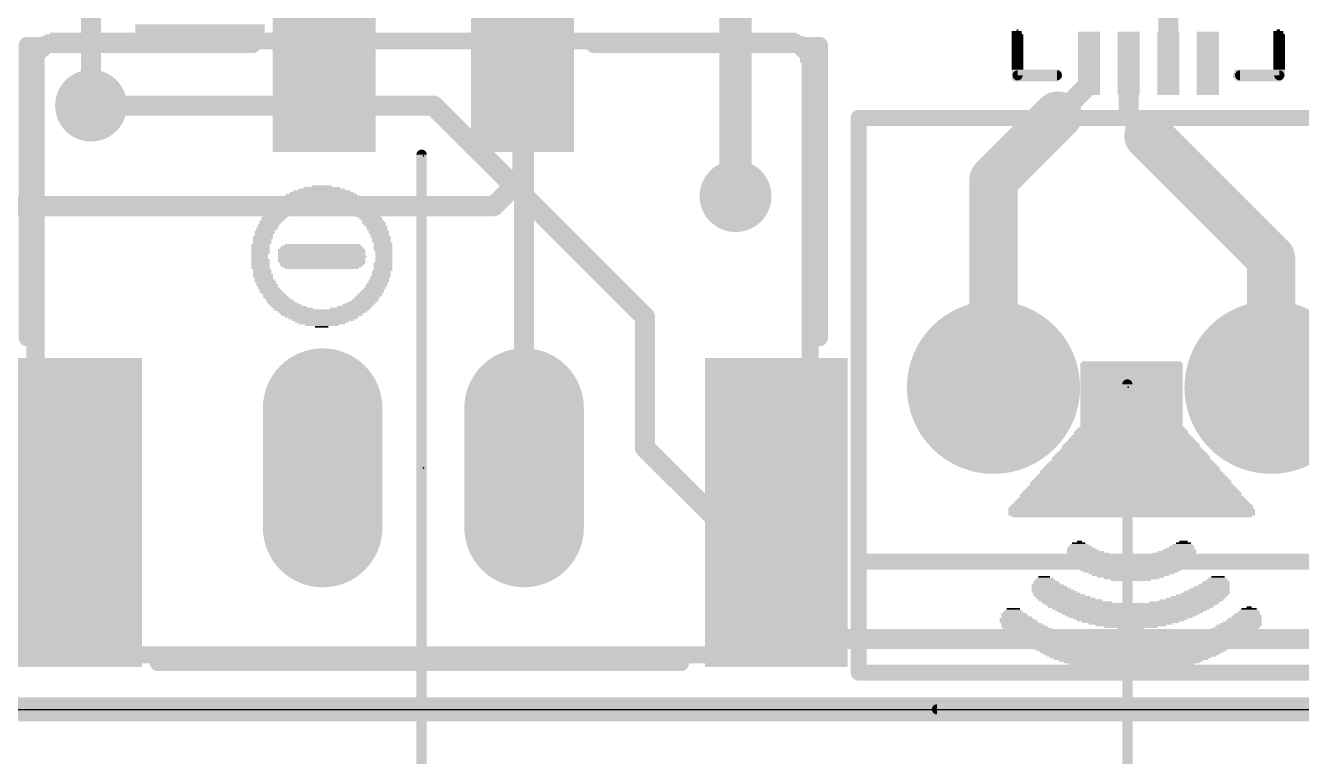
# Model space of a CAD drawing. Extents: x -8 to 72.9, y -20.5 to 38.
# Drawn here: x 18.6 to 34.7, y -0.6 to 8.63 of the extents above; entities that cross this region are included whole.
import ezdxf

# ---------------------------------------------------------------- set-up
doc = ezdxf.new("R2010")
doc.units = 0
for name, color, linetype in [('1', 12, 'CONTINUOUS'), ('16', 132, 'CONTINUOUS'), ('17', 110, 'CONTINUOUS'), ('18', 110, 'CONTINUOUS'), ('20', 4, 'CONTINUOUS'), ('203', 40, 'CONTINUOUS'), ('21', 40, 'CONTINUOUS'), ('23', 53, 'CONTINUOUS'), ('47', 253, 'CONTINUOUS')]:
    doc.layers.add(name, color=color, linetype=linetype)

# ---------------------------------------------------------------- blocks, each defined once
blk = doc.blocks.new('RECT')
blk.add_solid([(-0.5, -0.5), (0.5, -0.5), (-0.5, 0.5), (0.5, 0.5)])
blk = doc.blocks.new('LONGP100')
at = {"const_width": 1}
blk.add_lwpolyline([(-0.5, 0), (0.5, 0)], dxfattribs=at)
at = {"const_width": 0.5}
for points in [[(-0.5, 0.25, 1), (-0.5, -0.25)], [(0.5, -0.25, 1), (0.5, 0.25)]]:
    blk.add_lwpolyline(points, format="xyb", dxfattribs=at)
blk = doc.blocks.new('ROUNDP')
at = {"const_width": 0.5}
blk.add_lwpolyline([(0, -0.25, 1), (0, 0.25, 1), (0, -0.25)], format="xyb", dxfattribs=at)
blk = doc.blocks.new('ROUNDV')
at = {"const_width": 0.5}
blk.add_lwpolyline([(0, -0.25, 1), (0, 0.25, 1), (0, -0.25)], format="xyb", dxfattribs=at)

msp = doc.modelspace()

# ---------------------------------------------------------------- linework, layer by layer
at = {"layer": '1'}
for points, const_width in [([(19.431, 11.188), (19.431, 7.62)], 0.254), ([(33.016, 8.152), (33.016, 9.402)], 0.254), ([(24.872, 6.711), (24.872, 9.285)], 0.254), ([(24.892, 3.048), (24.892, 9.265)], 0.254), ([(27.559, 8.978), (27.559, 6.477)], 0.4064), ([(32.016, 8.152), (32.016, 7.886)], 0.254), ([(32.516, 8.152), (32.516, 7.489)], 0.254), ([(32.016, 7.886), (31.623, 7.493)], 0.254), ([(31.623, 7.493), (30.812, 6.682)], 0.6096), ([(32.516, 7.489), (32.766, 7.239)], 0.254), ([(32.766, 7.239), (34.312, 5.693)], 0.6096), ([(30.812, 6.682), (30.812, 4.064)], 0.6096), ([(24.511, 6.35), (24.872, 6.711)], 0.254), ([(17.653, 6.35), (19.05, 6.35)], 0.254), ([(19.05, 6.35), (19.177, 6.35)], 0.254), ([(19.177, 6.35), (24.511, 6.35)], 0.254), ([(34.312, 5.693), (34.312, 4.064)], 0.6096)]:
    msp.add_lwpolyline(points, dxfattribs=dict(at, const_width=const_width))
for points, const_width in [([(32.0795, 8.152, 1), (31.9525, 8.152)], 0.127), ([(32.5795, 8.152, 1), (32.4525, 8.152)], 0.127), ([(32.9525, 8.152, 1), (33.0795, 8.152)], 0.127), ([(31.9525, 7.886, 1), (32.0795, 7.886)], 0.127), ([(32.0609, 7.8411, 1), (31.9711, 7.9309)], 0.127), ([(31.7308, 7.3852, 1), (31.5152, 7.6008)], 0.3048), ([(19.3675, 7.62, 1), (19.4945, 7.62)], 0.127), ([(31.5781, 7.5379, 1), (31.6679, 7.4481)], 0.127), ([(32.5609, 7.5339, 1), (32.4711, 7.4441)], 0.127), ([(32.4525, 7.489, 1), (32.5795, 7.489)], 0.127), ([(32.8738, 7.3468, 1), (32.6582, 7.1312)], 0.3048), ([(32.7211, 7.1941, 1), (32.8109, 7.2839)], 0.127), ([(30.7042, 6.7898, 1), (30.9198, 6.5742)], 0.3048), ([(30.9644, 6.682, 1), (30.6596, 6.682)], 0.3048), ([(24.8085, 6.711, 1), (24.9355, 6.711)], 0.127), ([(24.9169, 6.6661, 1), (24.8271, 6.7559)], 0.127), ([(19.05, 6.4135, 1), (19.05, 6.2865)], 0.127), ([(19.05, 6.2865, 1), (19.05, 6.4135)], 0.127), ([(19.177, 6.4135, 1), (19.177, 6.2865)], 0.127), ([(19.177, 6.2865, 1), (19.177, 6.4135)], 0.127), ([(24.4661, 6.3949, 1), (24.5559, 6.3051)], 0.127), ([(24.511, 6.2865, 1), (24.511, 6.4135)], 0.127), ([(27.4574, 6.477, 1), (27.6606, 6.477)], 0.2032), ([(34.4644, 5.693, 1), (34.1596, 5.693)], 0.3048), ([(34.2042, 5.5852, 1), (34.4198, 5.8008)], 0.3048), ([(30.6596, 4.064, 1), (30.9644, 4.064)], 0.3048), ([(34.1596, 4.064, 1), (34.4644, 4.064)], 0.3048), ([(24.8285, 3.048, 1), (24.9555, 3.048)], 0.127)]:
    msp.add_lwpolyline(points, format="xyb", dxfattribs=dict(at, const_width=const_width))
at = {"layer": '16'}
for points, const_width in [([(19.431, 7.62), (23.749, 7.62)], 0.254), ([(23.749, 7.62), (26.416, 4.953)], 0.254), ([(27.559, 6.477), (27.686, 6.604)], 0.254), ([(26.416, 4.953), (26.416, 3.302)], 0.254), ([(26.416, 3.302), (28.829, 0.889)], 0.254), ([(28.829, 0.889), (53.467, 0.889)], 0.254), ([(0, 0), (64.516, 0)], 0.3048)]:
    msp.add_lwpolyline(points, dxfattribs=dict(at, const_width=const_width))
at = {"layer": '16', "const_width": 0.127}
for points in [[(19.431, 7.6835, 1), (19.431, 7.5565)], [(23.7939, 7.6649, 1), (23.7041, 7.5751)], [(23.749, 7.5565, 1), (23.749, 7.6835)], [(27.7309, 6.5591, 1), (27.6411, 6.6489)], [(27.5141, 6.5219, 1), (27.6039, 6.4321)], [(26.4795, 4.953, 1), (26.3525, 4.953)], [(26.3711, 4.9081, 1), (26.4609, 4.9979)], [(26.4609, 3.3469, 1), (26.3711, 3.2571)], [(26.3525, 3.302, 1), (26.4795, 3.302)], [(28.829, 0.9525, 1), (28.829, 0.8255)], [(28.7841, 0.8441, 1), (28.8739, 0.9339)]]:
    msp.add_lwpolyline(points, format="xyb", dxfattribs=at)
at = {"layer": '20'}
msp.add_line((3, 0), (62, 0), dxfattribs=at)
at = {"layer": '21'}
for points, const_width in [([(31.116, 8.002), (31.116, 8.497)], 0.127), ([(34.416, 8.497), (34.416, 8.002)], 0.127), ([(18.622, 4.685), (18.622, 8.385)], 0.2032), ([(18.622, 8.385), (21.472, 8.385)], 0.2032), ([(25.772, 8.385), (28.622, 8.385)], 0.2032), ([(28.622, 8.385), (28.622, 4.685)], 0.2032), ([(31.611, 8.002), (31.116, 8.002)], 0.127), ([(34.416, 8.002), (33.921, 8.002)], 0.127), ([(29.112, 7.464), (29.112, 1.864)], 0.2032), ([(36.112, 7.464), (29.112, 7.464)], 0.2032), ([(29.112, 1.864), (29.112, 0.464)], 0.2032), ([(29.112, 1.864), (36.112, 1.864)], 0.2032), ([(26.872, 0.585), (20.272, 0.585)], 0.2032), ([(29.112, 0.464), (36.112, 0.464)], 0.2032)]:
    msp.add_lwpolyline(points, dxfattribs=dict(at, const_width=const_width))
for points, const_width in [([(31.1478, 8.497, 1), (31.0843, 8.497)], 0.0635), ([(34.4478, 8.497, 1), (34.3843, 8.497)], 0.0635), ([(18.6728, 8.385, 1), (18.5712, 8.385)], 0.1016), ([(18.622, 8.4358, 1), (18.622, 8.3342)], 0.1016), ([(21.472, 8.3342, 1), (21.472, 8.4358)], 0.1016), ([(25.772, 8.4358, 1), (25.772, 8.3342)], 0.1016), ([(28.6728, 8.385, 1), (28.5712, 8.385)], 0.1016), ([(28.622, 8.3342, 1), (28.622, 8.4358)], 0.1016), ([(31.116, 8.0338, 1), (31.116, 7.9703)], 0.0635), ([(31.611, 7.9703, 1), (31.611, 8.0338)], 0.0635), ([(33.921, 8.0338, 1), (33.921, 7.9703)], 0.0635), ([(34.416, 7.9703, 1), (34.416, 8.0338)], 0.0635), ([(31.0843, 8.002, 1), (31.1478, 8.002)], 0.0635), ([(34.3843, 8.002, 1), (34.4478, 8.002)], 0.0635), ([(29.1628, 7.464, 1), (29.0612, 7.464)], 0.1016), ([(29.112, 7.5148, 1), (29.112, 7.4132)], 0.1016), ([(18.5712, 4.685, 1), (18.6728, 4.685)], 0.1016), ([(28.5712, 4.685, 1), (28.6728, 4.685)], 0.1016), ([(29.1628, 1.864, 1), (29.0612, 1.864)], 0.1016), ([(29.112, 1.9148, 1), (29.112, 1.8132)], 0.1016), ([(29.0612, 1.864, 1), (29.1628, 1.864)], 0.1016), ([(20.272, 0.6358, 1), (20.272, 0.5342)], 0.1016), ([(26.872, 0.5342, 1), (26.872, 0.6358)], 0.1016), ([(29.112, 0.5148, 1), (29.112, 0.4132)], 0.1016), ([(29.0612, 0.464, 1), (29.1628, 0.464)], 0.1016)]:
    msp.add_lwpolyline(points, format="xyb", dxfattribs=dict(at, const_width=const_width))
at = {"layer": '23'}
for p in [(23.622, 6.985), (32.512, 4.064), (23.622, 3.048)]:
    msp.add_point(p, dxfattribs=at)
at = {"layer": '47', "const_width": 0.13}
for points in [[(23.6, 7), (23.6, -10.55)], [(32.5, 4.1), (32.5, -13.65)], [(30.1, 0), (70.65, 0)]]:
    msp.add_lwpolyline(points, dxfattribs=at)
at = {"layer": '47', "const_width": 0.065}
for points in [[(23.6325, 7, 1), (23.5675, 7)], [(32.5325, 4.1, 1), (32.4675, 4.1)], [(30.1, 0.0325, 1), (30.1, -0.0325)]]:
    msp.add_lwpolyline(points, format="xyb", dxfattribs=at)

# ---------------------------------------------------------------- block references
at = {"layer": '1'}
for p, xscale, yscale, rotation in [((22.372, 9.285), 1.3, 4.5, 180), ((24.872, 9.285), 1.3, 4.5, 180), ((32.016, 8.152), 0.8, 0.28, 90), ((32.516, 8.152), 0.8, 0.28, 90), ((33.016, 8.152), 0.8, 0.28, 90), ((33.516, 8.152), 0.8, 0.28, 90), ((19.172, 2.485), 3.9, 1.8, 270), ((28.072, 2.485), 3.9, 1.8, 270)]:
    msp.add_blockref('RECT', p, dxfattribs=dict(at, xscale=xscale, yscale=yscale, rotation=rotation))
at = {"layer": '17', "xscale": 2.1844, "yscale": 2.1844}
for p in [(30.812, 4.064), (30.812, 4.064), (34.312, 4.064), (34.312, 4.064)]:
    msp.add_blockref('ROUNDP', p, dxfattribs=at)
at = {"layer": '17', "xscale": 1.508, "yscale": 1.508, "rotation": 270}
for p in [(22.352, 3.048), (22.352, 3.048), (24.892, 3.048), (24.892, 3.048)]:
    msp.add_blockref('LONGP100', p, dxfattribs=at)
at = {"layer": '18', "xscale": 0.9064, "yscale": 0.9064}
for p in [(19.431, 7.62), (19.431, 7.62), (27.559, 6.477), (27.559, 6.477)]:
    msp.add_blockref('ROUNDV', p, dxfattribs=at)
at = {"layer": '203', "yscale": 0.0212}
for p, xscale in [((23.6211, 8.5298), 9.4188), ((20.806, 8.6357), 1.6298), ((20.806, 8.6145), 1.6298), ((20.806, 8.5933), 1.6298), ((20.806, 8.5722), 1.6298), ((20.806, 8.551), 1.6298), ((31.1032, 8.551), 0.127), ((31.1032, 8.5298), 0.127), ((31.1138, 8.5722), 0.0212), ((34.405, 8.551), 0.127), ((34.405, 8.5298), 0.127), ((34.405, 8.5722), 0.0423), ((23.6105, 8.3605), 9.8633), ((23.6105, 8.4028), 9.8209), ((23.6105, 8.3817), 9.8209), ((23.6105, 8.424), 9.7786), ((23.6105, 8.4452), 9.7363), ((23.6211, 8.4663), 9.6728), ((23.6105, 8.4875), 9.6093), ((23.6105, 8.5087), 9.5246), ((31.1138, 8.5087), 0.1482), ((31.1138, 8.4875), 0.1482), ((31.1138, 8.4663), 0.1482), ((31.1138, 8.4452), 0.1482), ((31.1138, 8.424), 0.1482), ((31.1138, 8.4028), 0.1482), ((31.1138, 8.3817), 0.1482), ((31.1138, 8.3605), 0.1482), ((34.4156, 8.5087), 0.1482), ((34.4156, 8.4875), 0.1482), ((34.4156, 8.4663), 0.1482), ((34.4156, 8.4452), 0.1482), ((34.4156, 8.424), 0.1482), ((34.4156, 8.4028), 0.1482), ((34.4156, 8.3817), 0.1482), ((34.4156, 8.3605), 0.1482), ((18.7318, 8.2123), 0.2328), ((18.7847, 8.297), 0.2963), ((18.7741, 8.2758), 0.2752), ((18.7635, 8.2547), 0.254), ((18.7529, 8.2335), 0.2328), ((23.6105, 8.3393), 9.9056), ((18.8164, 8.3182), 0.3175), ((28.4045, 8.3182), 0.3175), ((28.4363, 8.297), 0.2963), ((28.4469, 8.2758), 0.2752), ((28.4574, 8.2547), 0.254), ((28.4786, 8.2335), 0.254), ((28.4892, 8.2123), 0.2328), ((31.1138, 8.3393), 0.1482), ((31.1138, 8.3182), 0.1482), ((31.1138, 8.297), 0.1482), ((31.1138, 8.2758), 0.1482), ((31.1138, 8.2547), 0.1482), ((31.1138, 8.2335), 0.1482), ((31.1138, 8.2123), 0.1482), ((34.4156, 8.3393), 0.1482), ((34.4156, 8.3182), 0.1482), ((34.4156, 8.297), 0.1482), ((34.4156, 8.2758), 0.1482), ((34.4156, 8.2547), 0.1482), ((34.4156, 8.2335), 0.1482), ((34.4156, 8.2123), 0.1482), ((18.7318, 8.1912), 0.2328), ((18.7318, 8.17), 0.2328), ((18.7318, 8.1488), 0.2328), ((18.7318, 8.1277), 0.2328), ((18.7318, 8.1065), 0.2328), ((18.7318, 8.0853), 0.2328), ((18.7318, 8.0642), 0.2328), ((18.7318, 8.043), 0.2328), ((28.4892, 8.1912), 0.2328), ((28.4892, 8.17), 0.2328), ((28.4998, 8.1488), 0.2117), ((28.4998, 8.1277), 0.2117), ((28.4998, 8.1065), 0.2117), ((28.4998, 8.0853), 0.2117), ((28.4998, 8.0642), 0.2117), ((28.4998, 8.043), 0.2117), ((31.1138, 8.1912), 0.1482), ((31.1138, 8.17), 0.1482), ((31.1138, 8.1488), 0.1482), ((31.1138, 8.1277), 0.1482), ((31.1138, 8.1065), 0.1482), ((31.1138, 8.0853), 0.1482), ((31.3466, 8.0642), 0.6138), ((31.3572, 8.043), 0.635), ((34.1722, 8.0642), 0.635), ((34.1722, 8.043), 0.635), ((34.4156, 8.1912), 0.1482), ((34.4156, 8.17), 0.1482), ((34.4156, 8.1488), 0.1482), ((34.4156, 8.1277), 0.1482), ((34.4156, 8.1065), 0.1482), ((34.4156, 8.0853), 0.1482), ((18.7318, 8.0218), 0.2328), ((18.7318, 8.0007), 0.2328), ((18.7318, 7.9795), 0.2328), ((18.7318, 7.9583), 0.2328), ((18.7318, 7.9372), 0.2328), ((18.7318, 7.916), 0.2328), ((18.7318, 7.8949), 0.2328), ((28.4998, 8.0218), 0.2117), ((28.4998, 8.0007), 0.2117), ((28.4998, 7.9795), 0.2117), ((28.4998, 7.9583), 0.2117), ((28.4998, 7.9372), 0.2117), ((28.4998, 7.916), 0.2117), ((28.4998, 7.8949), 0.2117), ((31.3572, 8.0218), 0.635), ((31.3572, 8.0007), 0.635), ((31.3572, 7.9795), 0.635), ((31.3466, 7.9583), 0.6138), ((31.3466, 7.9372), 0.5715), ((34.1616, 8.0218), 0.6561), ((34.1616, 8.0007), 0.6561), ((34.1511, 7.9795), 0.635), ((34.1616, 7.9583), 0.6138), ((34.1616, 7.9372), 0.5715), ((18.7318, 7.8737), 0.2328), ((18.7318, 7.8525), 0.2328), ((18.7318, 7.8314), 0.2328), ((18.7318, 7.8102), 0.2328), ((18.7318, 7.789), 0.2328), ((18.7318, 7.7679), 0.2328), ((18.7318, 7.7467), 0.2328), ((18.7318, 7.7255), 0.2328), ((28.4998, 7.8737), 0.2117), ((28.4998, 7.8525), 0.2117), ((28.4998, 7.8314), 0.2117), ((28.4998, 7.8102), 0.2117), ((28.4998, 7.789), 0.2117), ((28.4998, 7.7679), 0.2117), ((28.4998, 7.7467), 0.2117), ((28.4998, 7.7255), 0.2117), ((18.7318, 7.7044), 0.2328), ((18.7318, 7.6832), 0.2328), ((18.7318, 7.662), 0.2328), ((18.7318, 7.6409), 0.2328), ((18.7318, 7.6197), 0.2328), ((18.7318, 7.5985), 0.2328), ((18.7318, 7.5774), 0.2328), ((18.7318, 7.5562), 0.2328), ((28.4998, 7.7044), 0.2117), ((28.4998, 7.6832), 0.2117), ((28.4998, 7.662), 0.2117), ((28.4998, 7.6409), 0.2117), ((28.4998, 7.6197), 0.2117), ((28.4998, 7.5985), 0.2117), ((28.4998, 7.5774), 0.2117), ((28.4998, 7.5562), 0.2117), ((18.7318, 7.535), 0.2328), ((18.7318, 7.5139), 0.2328), ((18.7318, 7.4927), 0.2328), ((18.7318, 7.4715), 0.2328), ((18.7318, 7.4504), 0.2328), ((18.7318, 7.4292), 0.2328), ((18.7318, 7.408), 0.2328), ((28.4998, 7.535), 0.2117), ((28.4998, 7.5139), 0.2117), ((28.4998, 7.4927), 0.2117), ((28.4998, 7.4715), 0.2117), ((28.4998, 7.4504), 0.2117), ((28.4998, 7.4292), 0.2117), ((28.4998, 7.408), 0.2117), ((18.7318, 7.3869), 0.2328), ((18.7318, 7.3657), 0.2328), ((18.7318, 7.3445), 0.2328), ((18.7318, 7.3234), 0.2328), ((18.7318, 7.3022), 0.2328), ((18.7318, 7.281), 0.2328), ((18.7318, 7.2599), 0.2328), ((18.7318, 7.2387), 0.2328), ((28.4998, 7.3869), 0.2117), ((28.4998, 7.3657), 0.2117), ((28.4998, 7.3445), 0.2117), ((28.4998, 7.3234), 0.2117), ((28.4998, 7.3022), 0.2117), ((28.4998, 7.281), 0.2117), ((28.4998, 7.2599), 0.2117), ((28.4998, 7.2387), 0.2117), ((18.7318, 7.2175), 0.2328), ((18.7318, 7.1964), 0.2328), ((18.7318, 7.1752), 0.2328), ((18.7318, 7.154), 0.2328), ((18.7318, 7.1329), 0.2328), ((18.7318, 7.1117), 0.2328), ((18.7318, 7.0905), 0.2328), ((28.4998, 7.2175), 0.2117), ((28.4998, 7.1964), 0.2117), ((28.4998, 7.1752), 0.2117), ((28.4998, 7.154), 0.2117), ((28.4998, 7.1329), 0.2117), ((28.4998, 7.1117), 0.2117), ((28.4998, 7.0905), 0.2117), ((18.7318, 7.0694), 0.2328), ((18.7318, 7.0482), 0.2328), ((18.7318, 7.0271), 0.2328), ((18.7318, 7.0059), 0.2328), ((18.7318, 6.9847), 0.2328), ((18.7318, 6.9636), 0.2328), ((18.7318, 6.9424), 0.2328), ((18.7318, 6.9212), 0.2328), ((28.4998, 7.0694), 0.2117), ((28.4998, 7.0482), 0.2117), ((28.4998, 7.0271), 0.2117), ((28.4998, 7.0059), 0.2117), ((28.4998, 6.9847), 0.2117), ((28.4998, 6.9636), 0.2117), ((28.4998, 6.9424), 0.2117), ((28.4998, 6.9212), 0.2117), ((18.7318, 6.9001), 0.2328), ((18.7318, 6.8789), 0.2328), ((18.7318, 6.8577), 0.2328), ((18.7318, 6.8366), 0.2328), ((18.7318, 6.8154), 0.2328), ((18.7318, 6.7942), 0.2328), ((18.7318, 6.7731), 0.2328), ((18.7318, 6.7519), 0.2328), ((28.4998, 6.9001), 0.2117), ((28.4998, 6.8789), 0.2117), ((28.4998, 6.8577), 0.2117), ((28.4998, 6.8366), 0.2117), ((28.4998, 6.8154), 0.2117), ((28.4998, 6.7942), 0.2117), ((28.4998, 6.7731), 0.2117), ((28.4998, 6.7519), 0.2117), ((18.7318, 6.7307), 0.2328), ((18.7318, 6.7096), 0.2328), ((18.7318, 6.6884), 0.2328), ((18.7318, 6.6672), 0.2328), ((18.7318, 6.6461), 0.2328), ((18.7318, 6.6249), 0.2328), ((18.7318, 6.6037), 0.2328), ((22.3405, 6.6037), 0.254), ((28.4998, 6.7307), 0.2117), ((28.4998, 6.7096), 0.2117), ((28.4998, 6.6884), 0.2117), ((28.4998, 6.6672), 0.2117), ((28.4998, 6.6461), 0.2117), ((28.4998, 6.6249), 0.2117), ((28.4998, 6.6037), 0.2117), ((18.7318, 6.5826), 0.2328), ((18.7318, 6.5614), 0.2328), ((18.7318, 6.5402), 0.2328), ((18.7318, 6.5191), 0.2328), ((18.7318, 6.4979), 0.2328), ((18.7318, 6.4767), 0.2328), ((18.7318, 6.4556), 0.2328), ((18.7318, 6.4344), 0.2328), ((22.3511, 6.4344), 1.0795), ((22.3405, 6.4556), 1.016), ((22.3511, 6.4767), 0.9525), ((22.3405, 6.4979), 0.889), ((22.3405, 6.5191), 0.8043), ((22.3405, 6.5402), 0.7196), ((22.3405, 6.5614), 0.5926), ((22.3405, 6.5826), 0.4657), ((28.4998, 6.5826), 0.2117), ((28.4998, 6.5614), 0.2117), ((28.4998, 6.5402), 0.2117), ((28.4998, 6.5191), 0.2117), ((28.4998, 6.4979), 0.2117), ((28.4998, 6.4767), 0.2117), ((28.4998, 6.4556), 0.2117), ((28.4998, 6.4344), 0.2117), ((18.7318, 6.4132), 0.2328), ((18.7318, 6.3921), 0.2328), ((18.7318, 6.3709), 0.2328), ((18.7318, 6.3497), 0.2328), ((18.7318, 6.3286), 0.2328), ((18.7318, 6.3074), 0.2328), ((18.7318, 6.2862), 0.2328), ((18.7318, 6.2651), 0.2328), ((21.7902, 6.2651), 0.3387), ((21.822, 6.2862), 0.3598), ((21.8537, 6.3074), 0.381), ((21.8855, 6.3286), 0.4022), ((21.9172, 6.3497), 0.4233), ((21.9701, 6.3709), 0.4868), ((22.3405, 6.3921), 1.1853), ((22.3405, 6.4132), 1.143), ((22.7109, 6.3709), 0.4868), ((22.7638, 6.3497), 0.4233), ((22.8062, 6.3286), 0.381), ((22.8379, 6.3074), 0.3598), ((22.8591, 6.2862), 0.3598), ((22.8908, 6.2651), 0.3387), ((28.4998, 6.4132), 0.2117), ((28.4998, 6.3921), 0.2117), ((28.4998, 6.3709), 0.2117), ((28.4998, 6.3497), 0.2117), ((28.4998, 6.3286), 0.2117), ((28.4998, 6.3074), 0.2117), ((28.4998, 6.2862), 0.2117), ((28.4998, 6.2651), 0.2117), ((18.7318, 6.2439), 0.2328), ((18.7318, 6.2228), 0.2328), ((18.7318, 6.2016), 0.2328), ((18.7318, 6.1804), 0.2328), ((18.7318, 6.1593), 0.2328), ((18.7318, 6.1381), 0.2328), ((18.7318, 6.1169), 0.2328), ((21.6738, 6.1169), 0.2752), ((21.7055, 6.1593), 0.2963), ((21.695, 6.1381), 0.2752), ((21.7373, 6.2016), 0.3175), ((21.7267, 6.1804), 0.2963), ((21.7585, 6.2228), 0.3175), ((21.7796, 6.2439), 0.3175), ((22.9014, 6.2439), 0.3175), ((22.9226, 6.2228), 0.3175), ((22.9543, 6.2016), 0.2963), ((22.9649, 6.1804), 0.2752), ((22.9861, 6.1593), 0.2752), ((22.9967, 6.1381), 0.2963), ((23.0072, 6.1169), 0.2752), ((28.4998, 6.2439), 0.2117), ((28.4998, 6.2228), 0.2117), ((28.4998, 6.2016), 0.2117), ((28.4998, 6.1804), 0.2117), ((28.4998, 6.1593), 0.2117), ((28.4998, 6.1381), 0.2117), ((28.4998, 6.1169), 0.2117), ((18.7318, 6.0958), 0.2328), ((18.7318, 6.0746), 0.2328), ((18.7318, 6.0534), 0.2328), ((18.7318, 6.0323), 0.2328), ((18.7318, 6.0111), 0.2328), ((18.7318, 5.9899), 0.2328), ((18.7318, 5.9688), 0.2328), ((18.7318, 5.9476), 0.2328), ((21.5997, 5.9688), 0.254), ((21.5997, 5.9476), 0.254), ((21.6209, 6.0323), 0.254), ((21.6209, 6.0111), 0.254), ((21.6103, 5.9899), 0.2328), ((21.6526, 6.0746), 0.2752), ((21.6421, 6.0534), 0.254), ((21.6632, 6.0958), 0.254), ((23.0284, 6.0958), 0.2752), ((23.039, 6.0746), 0.254), ((23.039, 6.0534), 0.254), ((23.0602, 6.0323), 0.254), ((23.0602, 6.0111), 0.254), ((23.0707, 5.9899), 0.2328), ((23.0813, 5.9688), 0.254), ((23.0919, 5.9476), 0.2328), ((28.4998, 6.0958), 0.2117), ((28.4998, 6.0746), 0.2117), ((28.4998, 6.0534), 0.2117), ((28.4998, 6.0323), 0.2117), ((28.4998, 6.0111), 0.2117), ((28.4998, 5.9899), 0.2117), ((28.4998, 5.9688), 0.2117), ((28.4998, 5.9476), 0.2117), ((18.7318, 5.9264), 0.2328), ((18.7318, 5.9053), 0.2328), ((18.7318, 5.8841), 0.2328), ((18.7318, 5.8629), 0.2328), ((18.7318, 5.8418), 0.2328), ((18.7318, 5.8206), 0.2328), ((18.7318, 5.7994), 0.2328), ((21.568, 5.8629), 0.2328), ((21.568, 5.8418), 0.2328), ((21.568, 5.8206), 0.2328), ((21.568, 5.7994), 0.2328), ((21.5891, 5.9264), 0.2328), ((21.5891, 5.9053), 0.2328), ((21.5891, 5.8841), 0.2328), ((22.3405, 5.7994), 1.1006), ((22.3405, 5.8206), 1.0583), ((22.3405, 5.8418), 1.016), ((22.3511, 5.8629), 0.9525), ((23.0919, 5.9264), 0.2328), ((23.0919, 5.9053), 0.2328), ((23.1131, 5.8841), 0.2328), ((23.1131, 5.8629), 0.2328), ((23.1131, 5.8418), 0.2328), ((23.1131, 5.8206), 0.2328), ((23.1131, 5.7994), 0.2328), ((28.4998, 5.9264), 0.2117), ((28.4998, 5.9053), 0.2117), ((28.4998, 5.8841), 0.2117), ((28.4998, 5.8629), 0.2117), ((28.4998, 5.8418), 0.2117), ((28.4998, 5.8206), 0.2117), ((28.4998, 5.7994), 0.2117), ((18.7318, 5.7783), 0.2328), ((18.7318, 5.7571), 0.2328), ((18.7318, 5.7359), 0.2328), ((18.7318, 5.7148), 0.2328), ((18.7318, 5.6936), 0.2328), ((18.7318, 5.6724), 0.2328), ((18.7318, 5.6513), 0.2328), ((18.7318, 5.6301), 0.2328), ((21.568, 5.7783), 0.2328), ((21.568, 5.7571), 0.2328), ((21.5574, 5.7359), 0.2117), ((21.5574, 5.7148), 0.2117), ((21.5574, 5.6936), 0.2117), ((21.568, 5.6724), 0.2328), ((21.568, 5.6513), 0.2328), ((21.568, 5.6301), 0.2328), ((22.3405, 5.7783), 1.1006), ((22.3405, 5.7571), 1.1006), ((22.3405, 5.7359), 1.1006), ((22.3511, 5.7148), 1.1218), ((22.3405, 5.6936), 1.1006), ((22.3405, 5.6724), 1.1006), ((22.3405, 5.6513), 1.1006), ((22.3511, 5.6301), 1.0795), ((23.1131, 5.6301), 0.2328), ((23.1237, 5.7783), 0.2117), ((23.1237, 5.7571), 0.2117), ((23.1237, 5.7359), 0.2117), ((23.1237, 5.7148), 0.2117), ((23.1237, 5.6936), 0.2117), ((23.1237, 5.6724), 0.2117), ((23.1237, 5.6513), 0.2117), ((28.4998, 5.7783), 0.2117), ((28.4998, 5.7571), 0.2117), ((28.4998, 5.7359), 0.2117), ((28.4998, 5.7148), 0.2117), ((28.4998, 5.6936), 0.2117), ((28.4998, 5.6724), 0.2117), ((28.4998, 5.6513), 0.2117), ((28.4998, 5.6301), 0.2117), ((18.7318, 5.6089), 0.2328), ((18.7318, 5.5878), 0.2328), ((18.7318, 5.5666), 0.2328), ((18.7318, 5.5454), 0.2328), ((18.7318, 5.5243), 0.2328), ((18.7318, 5.5031), 0.2328), ((18.7318, 5.4819), 0.2328), ((18.7318, 5.4608), 0.2328), ((21.568, 5.6089), 0.2328), ((21.568, 5.5878), 0.2328), ((21.568, 5.5666), 0.2328), ((21.5891, 5.5454), 0.2328), ((21.5891, 5.5243), 0.2328), ((21.5891, 5.5031), 0.2328), ((21.5997, 5.4819), 0.254), ((21.5997, 5.4608), 0.254), ((22.3405, 5.6089), 1.0583), ((22.3405, 5.5878), 1.016), ((22.3405, 5.5666), 0.9313), ((23.0813, 5.4608), 0.254), ((23.0919, 5.5243), 0.2328), ((23.0919, 5.5031), 0.2328), ((23.0919, 5.4819), 0.2328), ((23.1131, 5.6089), 0.2328), ((23.1131, 5.5878), 0.2328), ((23.1131, 5.5666), 0.2328), ((23.1131, 5.5454), 0.2328), ((28.4998, 5.6089), 0.2117), ((28.4998, 5.5878), 0.2117), ((28.4998, 5.5666), 0.2117), ((28.4998, 5.5454), 0.2117), ((28.4998, 5.5243), 0.2117), ((28.4998, 5.5031), 0.2117), ((28.4998, 5.4819), 0.2117), ((28.4998, 5.4608), 0.2117), ((18.7318, 5.4396), 0.2328), ((18.7318, 5.4184), 0.2328), ((18.7318, 5.3973), 0.2328), ((18.7318, 5.3761), 0.2328), ((18.7318, 5.355), 0.2328), ((18.7318, 5.3338), 0.2328), ((18.7318, 5.3126), 0.2328), ((21.6103, 5.4396), 0.2328), ((21.6209, 5.4184), 0.254), ((21.6315, 5.3973), 0.2752), ((21.6526, 5.355), 0.2752), ((21.6421, 5.3761), 0.254), ((21.6632, 5.3338), 0.254), ((21.6738, 5.3126), 0.2752), ((23.0072, 5.3126), 0.2752), ((23.0284, 5.355), 0.2752), ((23.0178, 5.3338), 0.254), ((23.039, 5.3761), 0.254), ((23.0602, 5.4184), 0.254), ((23.0602, 5.3973), 0.254), ((23.0707, 5.4396), 0.2328), ((28.4998, 5.4396), 0.2117), ((28.4998, 5.4184), 0.2117), ((28.4998, 5.3973), 0.2117), ((28.4998, 5.3761), 0.2117), ((28.4998, 5.355), 0.2117), ((28.4998, 5.3338), 0.2117), ((28.4998, 5.3126), 0.2117), ((18.7318, 5.2915), 0.2328), ((18.7318, 5.2703), 0.2328), ((18.7318, 5.2491), 0.2328), ((18.7318, 5.228), 0.2328), ((18.7318, 5.2068), 0.2328), ((18.7318, 5.1856), 0.2328), ((18.7318, 5.1645), 0.2328), ((18.7318, 5.1433), 0.2328), ((21.7055, 5.2703), 0.2963), ((21.695, 5.2915), 0.2752), ((21.7267, 5.2491), 0.2963), ((21.7479, 5.228), 0.2963), ((21.7585, 5.2068), 0.3175), ((21.7796, 5.1856), 0.3175), ((21.8114, 5.1645), 0.3387), ((21.822, 5.1433), 0.3598), ((22.8591, 5.1433), 0.3598), ((22.8908, 5.1645), 0.3387), ((22.9014, 5.1856), 0.3175), ((22.9226, 5.2068), 0.3175), ((22.9438, 5.228), 0.3175), ((22.9543, 5.2491), 0.2963), ((22.9755, 5.2703), 0.2963), ((22.9861, 5.2915), 0.2752), ((28.4998, 5.2915), 0.2117), ((28.4998, 5.2703), 0.2117), ((28.4998, 5.2491), 0.2117), ((28.4998, 5.228), 0.2117), ((28.4998, 5.2068), 0.2117), ((28.4998, 5.1856), 0.2117), ((28.4998, 5.1645), 0.2117), ((28.4998, 5.1433), 0.2117), ((18.7318, 5.1221), 0.2328), ((18.7318, 5.101), 0.2328), ((18.7318, 5.0798), 0.2328), ((18.7318, 5.0586), 0.2328), ((18.7318, 5.0375), 0.2328), ((18.7318, 5.0163), 0.2328), ((18.7318, 4.9951), 0.2328), ((21.8537, 5.1221), 0.381), ((21.8855, 5.101), 0.4022), ((21.9278, 5.0798), 0.4445), ((21.9807, 5.0586), 0.508), ((22.3405, 5.0375), 1.1853), ((22.3511, 5.0163), 1.1218), ((22.3405, 4.9951), 1.0583), ((22.7003, 5.0586), 0.508), ((22.7533, 5.0798), 0.4445), ((22.7956, 5.101), 0.4021), ((22.8273, 5.1221), 0.381), ((28.4998, 5.1221), 0.2117), ((28.4998, 5.101), 0.2117), ((28.4998, 5.0798), 0.2117), ((28.4998, 5.0586), 0.2117), ((28.4998, 5.0375), 0.2117), ((28.4998, 5.0163), 0.2117), ((28.4998, 4.9951), 0.2117), ((18.7318, 4.974), 0.2328), ((18.7318, 4.9528), 0.2328), ((18.7318, 4.9316), 0.2328), ((18.7318, 4.9105), 0.2328), ((18.7318, 4.8893), 0.2328), ((18.7318, 4.8681), 0.2328), ((18.7318, 4.847), 0.2328), ((18.7318, 4.8258), 0.2328), ((22.3405, 4.974), 1.016), ((22.3405, 4.9528), 0.9313), ((22.3511, 4.9316), 0.8678), ((22.3511, 4.9105), 0.7831), ((22.3405, 4.8893), 0.6773), ((22.3405, 4.8681), 0.5926), ((22.3405, 4.847), 0.4233), ((22.3405, 4.8258), 0.1693), ((28.4998, 4.974), 0.2117), ((28.4998, 4.9528), 0.2117), ((28.4998, 4.9316), 0.2117), ((28.4998, 4.9105), 0.2117), ((28.4998, 4.8893), 0.2117), ((28.4998, 4.8681), 0.2117), ((28.4998, 4.847), 0.2117), ((28.4998, 4.8258), 0.2117), ((18.7318, 4.8046), 0.2328), ((18.7318, 4.7835), 0.2328), ((18.7318, 4.7623), 0.2328), ((18.7318, 4.7411), 0.2328), ((18.7318, 4.72), 0.2328), ((18.7318, 4.6988), 0.2328), ((18.7318, 4.6776), 0.2328), ((18.7318, 4.6565), 0.2328), ((28.4998, 4.8046), 0.2117), ((28.4998, 4.7835), 0.2117), ((28.4998, 4.7623), 0.2117), ((28.4998, 4.7411), 0.2117), ((28.4998, 4.72), 0.2117), ((28.4998, 4.6988), 0.2117), ((28.4998, 4.6776), 0.2117), ((28.4998, 4.6565), 0.2117), ((18.7318, 4.6353), 0.2328), ((18.7318, 4.6141), 0.2328), ((18.7318, 4.593), 0.2328), ((18.7318, 4.5718), 0.2328), ((18.7318, 4.5507), 0.2328), ((18.7318, 4.5295), 0.2328), ((18.7318, 4.5083), 0.2328), ((28.4998, 4.6353), 0.2117), ((28.4998, 4.6141), 0.2117), ((28.4998, 4.593), 0.2117), ((28.4998, 4.5718), 0.2117), ((28.4998, 4.5507), 0.2117), ((28.4998, 4.5295), 0.2117), ((28.4998, 4.5083), 0.2117), ((18.7318, 4.4872), 0.2328), ((18.7318, 4.466), 0.2328), ((18.7318, 4.4448), 0.2328), ((18.7318, 4.4237), 0.2328), ((18.7318, 4.4025), 0.2328), ((18.7318, 4.3813), 0.2328), ((18.7318, 4.3602), 0.2328), ((18.7318, 4.339), 0.2328), ((28.4998, 4.4872), 0.2117), ((28.4998, 4.466), 0.2117), ((28.4998, 4.4448), 0.2117), ((28.4998, 4.4237), 0.2117), ((28.4998, 4.4025), 0.2117), ((28.4998, 4.3813), 0.2117), ((28.4998, 4.3602), 0.2117), ((28.4998, 4.339), 0.2117), ((32.553, 4.3602), 1.2911), ((32.553, 4.339), 1.2911), ((32.553, 4.3813), 1.2488), ((18.7318, 4.3178), 0.2328), ((18.7318, 4.2967), 0.2328), ((18.7318, 4.2755), 0.2328), ((18.7318, 4.2543), 0.2328), ((18.7318, 4.2332), 0.2328), ((18.7318, 4.212), 0.2328), ((18.7318, 4.1908), 0.2328), ((28.4998, 4.3178), 0.2117), ((28.4998, 4.2967), 0.2117), ((28.4998, 4.2755), 0.2117), ((28.4998, 4.2543), 0.2117), ((28.4998, 4.2332), 0.2117), ((28.4998, 4.212), 0.2117), ((28.4998, 4.1908), 0.2117), ((32.553, 4.3178), 1.2911), ((32.553, 4.2967), 1.2911), ((32.553, 4.2755), 1.2911), ((32.553, 4.2543), 1.2911), ((32.553, 4.2332), 1.2911), ((32.553, 4.212), 1.2911), ((32.553, 4.1908), 1.2911), ((18.7318, 4.1697), 0.2328), ((18.7318, 4.1485), 0.2328), ((18.7318, 4.1273), 0.2328), ((18.7318, 4.1062), 0.2328), ((18.7318, 4.085), 0.2328), ((18.7318, 4.0638), 0.2328), ((18.7318, 4.0427), 0.2328), ((18.7318, 4.0215), 0.2328), ((28.4998, 4.1697), 0.2117), ((28.4998, 4.1485), 0.2117), ((28.4998, 4.1273), 0.2117), ((28.4998, 4.1062), 0.2117), ((28.4998, 4.085), 0.2117), ((28.4998, 4.0638), 0.2117), ((28.4998, 4.0427), 0.2117), ((28.4998, 4.0215), 0.2117), ((32.553, 4.1697), 1.2911), ((32.553, 4.1485), 1.2911), ((32.553, 4.1273), 1.2911), ((32.553, 4.1062), 1.2911), ((32.553, 4.085), 1.2911), ((32.553, 4.0638), 1.2911), ((32.553, 4.0427), 1.2911), ((32.553, 4.0215), 1.2911), ((18.7318, 4.0003), 0.2328), ((18.7318, 3.9792), 0.2328), ((18.7318, 3.958), 0.2328), ((18.7318, 3.9368), 0.2328), ((18.7318, 3.9157), 0.2328), ((18.7318, 3.8945), 0.2328), ((18.7318, 3.8733), 0.2328), ((18.7318, 3.8522), 0.2328), ((28.4998, 4.0003), 0.2117), ((28.4998, 3.9792), 0.2117), ((28.4998, 3.958), 0.2117), ((28.4998, 3.9368), 0.2117), ((28.4998, 3.9157), 0.2117), ((28.4998, 3.8945), 0.2117), ((28.4998, 3.8733), 0.2117), ((28.4998, 3.8522), 0.2117), ((32.553, 4.0003), 1.2911), ((32.553, 3.9792), 1.2911), ((32.553, 3.958), 1.2911), ((32.553, 3.9368), 1.2911), ((32.553, 3.9157), 1.2911), ((32.553, 3.8945), 1.2911), ((32.553, 3.8733), 1.2911), ((32.553, 3.8522), 1.2911), ((18.7318, 3.831), 0.2328), ((18.7318, 3.8098), 0.2328), ((18.7318, 3.7887), 0.2328), ((18.7318, 3.7675), 0.2328), ((18.7318, 3.7464), 0.2328), ((18.7318, 3.7252), 0.2328), ((18.7318, 3.704), 0.2328), ((28.4998, 3.831), 0.2117), ((28.4998, 3.8098), 0.2117), ((28.4998, 3.7887), 0.2117), ((28.4998, 3.7675), 0.2117), ((28.4998, 3.7464), 0.2117), ((28.4998, 3.7252), 0.2117), ((28.4998, 3.704), 0.2117), ((32.553, 3.831), 1.2911), ((32.553, 3.8098), 1.2911), ((32.553, 3.7887), 1.2911), ((32.553, 3.7675), 1.2911), ((32.553, 3.7464), 1.2911), ((32.553, 3.7252), 1.2911), ((32.553, 3.704), 1.2911), ((18.7318, 3.6829), 0.2328), ((18.7318, 3.6617), 0.2328), ((18.7318, 3.6405), 0.2328), ((18.7318, 3.6194), 0.2328), ((18.7318, 3.5982), 0.2328), ((18.7318, 3.577), 0.2328), ((18.7318, 3.5559), 0.2328), ((18.7318, 3.5347), 0.2328), ((28.4998, 3.6829), 0.2117), ((28.4998, 3.6617), 0.2117), ((28.4998, 3.6405), 0.2117), ((28.4998, 3.6194), 0.2117), ((28.4998, 3.5982), 0.2117), ((28.4998, 3.577), 0.2117), ((28.4998, 3.5559), 0.2117), ((28.4998, 3.5347), 0.2117), ((32.553, 3.5347), 1.3758), ((32.553, 3.5559), 1.3335), ((32.553, 3.6829), 1.2911), ((32.553, 3.6617), 1.2911), ((32.553, 3.6405), 1.2911), ((32.553, 3.6194), 1.2911), ((32.553, 3.5982), 1.2911), ((32.553, 3.577), 1.2911), ((18.7318, 3.5135), 0.2328), ((18.7318, 3.4924), 0.2328), ((18.7318, 3.4712), 0.2328), ((18.7318, 3.45), 0.2328), ((18.7318, 3.4289), 0.2328), ((18.7318, 3.4077), 0.2328), ((18.7318, 3.3865), 0.2328), ((28.4998, 3.5135), 0.2117), ((28.4998, 3.4924), 0.2117), ((28.4998, 3.4712), 0.2117), ((28.4998, 3.45), 0.2117), ((28.4998, 3.4289), 0.2117), ((28.4998, 3.4077), 0.2117), ((28.4998, 3.3865), 0.2117), ((32.553, 3.3865), 1.6298), ((32.553, 3.4077), 1.5874), ((32.553, 3.4289), 1.5451), ((32.553, 3.45), 1.5028), ((32.5424, 3.4924), 1.4393), ((32.553, 3.4712), 1.4604), ((32.553, 3.5135), 1.4181), ((18.7318, 3.3654), 0.2328), ((18.7318, 3.3442), 0.2328), ((18.7318, 3.323), 0.2328), ((18.7318, 3.3019), 0.2328), ((18.7318, 3.2807), 0.2328), ((18.7318, 3.2595), 0.2328), ((18.7318, 3.2384), 0.2328), ((18.7318, 3.2172), 0.2328), ((28.4998, 3.3654), 0.2117), ((28.4998, 3.3442), 0.2117), ((28.4998, 3.323), 0.2117), ((28.4998, 3.3019), 0.2117), ((28.4998, 3.2807), 0.2117), ((28.4998, 3.2595), 0.2117), ((28.4998, 3.2384), 0.2117), ((28.4998, 3.2172), 0.2117), ((32.553, 3.2172), 1.9261), ((32.553, 3.2384), 1.8838), ((32.553, 3.2595), 1.8414), ((32.553, 3.2807), 1.7991), ((32.5424, 3.323), 1.7356), ((32.553, 3.3019), 1.7568), ((32.553, 3.3442), 1.7144), ((32.553, 3.3654), 1.6721), ((18.7318, 3.196), 0.2328), ((18.7318, 3.1749), 0.2328), ((18.7318, 3.1537), 0.2328), ((18.7318, 3.1325), 0.2328), ((18.7318, 3.1114), 0.2328), ((18.7318, 3.0902), 0.2328), ((18.7318, 3.069), 0.2328), ((18.7318, 3.0479), 0.2328), ((28.4998, 3.196), 0.2117), ((28.4998, 3.1749), 0.2117), ((28.4998, 3.1537), 0.2117), ((28.4998, 3.1325), 0.2117), ((28.4998, 3.1114), 0.2117), ((28.4998, 3.0902), 0.2117), ((28.4998, 3.069), 0.2117), ((28.4998, 3.0479), 0.2117), ((32.553, 3.0479), 2.2224), ((32.553, 3.069), 2.1801), ((32.553, 3.0902), 2.1377), ((32.553, 3.1114), 2.0954), ((32.553, 3.1325), 2.0531), ((32.5424, 3.1749), 1.9896), ((32.553, 3.1537), 2.0108), ((32.553, 3.196), 1.9684), ((18.7318, 3.0267), 0.2328), ((18.7318, 3.0055), 0.2328), ((18.7318, 2.9844), 0.2328), ((18.7318, 2.9632), 0.2328), ((18.7318, 2.942), 0.2328), ((18.7318, 2.9209), 0.2328), ((18.7318, 2.8997), 0.2328), ((28.4998, 3.0267), 0.2117), ((28.4998, 3.0055), 0.2117), ((28.4998, 2.9844), 0.2117), ((28.4998, 2.9632), 0.2117), ((28.4998, 2.942), 0.2117), ((28.4998, 2.9209), 0.2117), ((28.4998, 2.8997), 0.2117), ((32.553, 2.8997), 2.4764), ((32.553, 2.9209), 2.4341), ((32.553, 2.942), 2.3917), ((32.553, 2.9632), 2.3494), ((32.553, 2.9844), 2.3071), ((32.5424, 3.0055), 2.2859), ((32.5425, 3.0267), 2.2436), ((18.7318, 2.8786), 0.2328), ((18.7318, 2.8574), 0.2328), ((18.7318, 2.8362), 0.2328), ((18.7318, 2.8151), 0.2328), ((18.7318, 2.7939), 0.2328), ((18.7318, 2.7727), 0.2328), ((18.7318, 2.7516), 0.2328), ((18.7318, 2.7304), 0.2328), ((28.4998, 2.8786), 0.2117), ((28.4998, 2.8574), 0.2117), ((28.4998, 2.8362), 0.2117), ((28.4998, 2.8151), 0.2117), ((28.4998, 2.7939), 0.2117), ((28.4998, 2.7727), 0.2117), ((28.4998, 2.7516), 0.2117), ((28.4998, 2.7304), 0.2117), ((32.553, 2.7304), 2.7727), ((32.553, 2.7516), 2.7304), ((32.553, 2.7727), 2.6881), ((32.553, 2.7939), 2.6457), ((32.553, 2.8151), 2.6034), ((32.5424, 2.8574), 2.5399), ((32.553, 2.8362), 2.5611), ((32.553, 2.8786), 2.5187), ((18.7318, 2.7092), 0.2328), ((18.7318, 2.6881), 0.2328), ((18.7318, 2.6669), 0.2328), ((18.7318, 2.6457), 0.2328), ((18.7318, 2.6246), 0.2328), ((18.7318, 2.6034), 0.2328), ((18.7318, 2.5822), 0.2328), ((28.4998, 2.7092), 0.2117), ((28.4998, 2.6881), 0.2117), ((28.4998, 2.6669), 0.2117), ((28.4998, 2.6457), 0.2117), ((28.4998, 2.6246), 0.2117), ((28.4998, 2.6034), 0.2117), ((28.4998, 2.5822), 0.2117), ((32.553, 2.5822), 3.0267), ((32.553, 2.6034), 2.9844), ((32.553, 2.6246), 2.942), ((32.553, 2.6457), 2.8997), ((32.553, 2.6669), 2.8574), ((32.553, 2.6881), 2.8151), ((32.5425, 2.7092), 2.7939), ((18.7318, 2.5611), 0.2328), ((18.7318, 2.5399), 0.2328), ((18.7318, 2.5187), 0.2328), ((18.7318, 2.4976), 0.2328), ((18.7318, 2.4764), 0.2328), ((18.7318, 2.4552), 0.2328), ((18.7318, 2.4341), 0.2328), ((18.7318, 2.4129), 0.2328), ((28.4998, 2.5611), 0.2117), ((28.4998, 2.5399), 0.2117), ((28.4998, 2.5187), 0.2117), ((28.4998, 2.4976), 0.2117), ((28.4998, 2.4764), 0.2117), ((28.4998, 2.4552), 0.2117), ((28.4998, 2.4341), 0.2117), ((28.4998, 2.4129), 0.2117), ((32.5424, 2.5399), 3.0902), ((32.553, 2.5187), 3.1114), ((32.553, 2.4976), 3.1114), ((32.553, 2.4764), 3.1114), ((32.553, 2.4552), 3.1114), ((32.553, 2.5611), 3.069), ((32.553, 2.4341), 3.0267), ((18.7318, 2.3917), 0.2328), ((18.7318, 2.3706), 0.2328), ((18.7318, 2.3494), 0.2328), ((18.7318, 2.3282), 0.2328), ((18.7318, 2.3071), 0.2328), ((18.7318, 2.2859), 0.2328), ((18.7318, 2.2647), 0.2328), ((18.7318, 2.2436), 0.2328), ((28.4998, 2.3917), 0.2117), ((28.4998, 2.3706), 0.2117), ((28.4998, 2.3494), 0.2117), ((28.4998, 2.3282), 0.2117), ((28.4998, 2.3071), 0.2117), ((28.4998, 2.2859), 0.2117), ((28.4998, 2.2647), 0.2117), ((28.4998, 2.2436), 0.2117), ((18.7318, 2.2224), 0.2328), ((18.7318, 2.2012), 0.2328), ((18.7318, 2.1801), 0.2328), ((18.7318, 2.1589), 0.2328), ((18.7318, 2.1377), 0.2328), ((18.7318, 2.1166), 0.2328), ((18.7318, 2.0954), 0.2328), ((28.4998, 2.2224), 0.2117), ((28.4998, 2.2012), 0.2117), ((28.4998, 2.1801), 0.2117), ((28.4998, 2.1589), 0.2117), ((28.4998, 2.1377), 0.2117), ((28.4998, 2.1166), 0.2117), ((28.4998, 2.0954), 0.2117), ((31.8863, 2.0954), 0.1693), ((31.8969, 2.1166), 0.0635), ((33.2092, 2.0954), 0.1905), ((33.2092, 2.1166), 0.1058), ((18.7318, 2.0743), 0.2328), ((18.7318, 2.0531), 0.2328), ((18.7318, 2.0319), 0.2328), ((18.7318, 2.0108), 0.2328), ((18.7318, 1.9896), 0.2328), ((18.7318, 1.9684), 0.2328), ((18.7318, 1.9473), 0.2328), ((18.7318, 1.9261), 0.2328), ((28.4998, 2.0743), 0.2117), ((28.4998, 2.0531), 0.2117), ((28.4998, 2.0319), 0.2117), ((28.4998, 2.0108), 0.2117), ((28.4998, 1.9896), 0.2117), ((28.4998, 1.9684), 0.2117), ((28.4998, 1.9473), 0.2117), ((28.4998, 1.9261), 0.2117), ((31.9392, 2.0108), 0.4022), ((32.0027, 1.9684), 0.5291), ((32.0556, 1.9473), 0.635), ((32.553, 1.9261), 1.6298), ((31.9181, 2.0319), 0.3598), ((31.971, 1.9896), 0.4657), ((31.9075, 2.0531), 0.2963), ((31.8969, 2.0743), 0.2328), ((33.0398, 1.9473), 0.6561), ((33.0928, 1.9684), 0.5503), ((33.1245, 1.9896), 0.4868), ((33.1563, 2.0108), 0.4233), ((33.1668, 2.0319), 0.3598), ((33.188, 2.0531), 0.3175), ((33.1986, 2.0743), 0.254), ((18.7318, 1.9049), 0.2328), ((18.7318, 1.8838), 0.2328), ((18.7318, 1.8626), 0.2328), ((18.7318, 1.8414), 0.2328), ((18.7318, 1.8203), 0.2328), ((18.7318, 1.7991), 0.2328), ((18.7318, 1.7779), 0.2328), ((28.4998, 1.9049), 0.2117), ((28.4998, 1.8838), 0.2117), ((28.4998, 1.8626), 0.2117), ((28.4998, 1.8414), 0.2117), ((28.4998, 1.8203), 0.2117), ((28.4998, 1.7991), 0.2117), ((28.4998, 1.7779), 0.2117), ((32.553, 1.9049), 1.6298), ((32.5424, 1.8838), 1.6086), ((32.553, 1.8626), 1.5874), ((32.553, 1.8414), 1.5451), ((32.5424, 1.8203), 1.4816), ((32.553, 1.7991), 1.4181), ((32.5424, 1.7779), 1.3546), ((18.7318, 1.7568), 0.2328), ((18.7318, 1.7356), 0.2328), ((18.7318, 1.7144), 0.2328), ((18.7318, 1.6933), 0.2328), ((18.7318, 1.6721), 0.2328), ((18.7318, 1.6509), 0.2328), ((18.7318, 1.6298), 0.2328), ((18.7318, 1.6086), 0.2328), ((28.4998, 1.7568), 0.2117), ((28.4998, 1.7356), 0.2117), ((28.4998, 1.7144), 0.2117), ((28.4998, 1.6933), 0.2117), ((28.4998, 1.6721), 0.2117), ((28.4998, 1.6509), 0.2117), ((28.4998, 1.6298), 0.2117), ((28.4998, 1.6086), 0.2117), ((31.4736, 1.6086), 0.3175), ((31.463, 1.6298), 0.254), ((31.463, 1.6509), 0.2117), ((31.4524, 1.6721), 0.1482), ((32.5424, 1.7568), 1.27), ((32.5425, 1.7356), 1.1853), ((32.553, 1.7144), 1.0795), ((32.5424, 1.6933), 0.9736), ((32.5424, 1.6721), 0.8466), ((32.553, 1.6509), 0.6985), ((32.5425, 1.6298), 0.508), ((33.6219, 1.6086), 0.3387), ((33.6325, 1.6298), 0.2752), ((33.6325, 1.6509), 0.2328), ((33.6431, 1.6721), 0.1693), ((18.7318, 1.5874), 0.2328), ((18.7318, 1.5663), 0.2328), ((18.7318, 1.5451), 0.2328), ((18.7318, 1.5239), 0.2328), ((18.7318, 1.5028), 0.2328), ((18.7318, 1.4816), 0.2328), ((18.7318, 1.4604), 0.2328), ((18.7318, 1.4393), 0.2328), ((28.4998, 1.5874), 0.2117), ((28.4998, 1.5663), 0.2117), ((28.4998, 1.5451), 0.2117), ((28.4998, 1.5239), 0.2117), ((28.4998, 1.5028), 0.2117), ((28.4998, 1.4816), 0.2117), ((28.4998, 1.4604), 0.2117), ((28.4998, 1.4393), 0.2117), ((31.4947, 1.5663), 0.4022), ((31.5159, 1.5451), 0.4445), ((31.5582, 1.5028), 0.5291), ((31.5794, 1.4816), 0.5715), ((31.5371, 1.5239), 0.4868), ((31.4842, 1.5874), 0.3387), ((31.6429, 1.4393), 0.6561), ((31.6112, 1.4604), 0.5926), ((33.442, 1.4393), 0.6561), ((33.4843, 1.4604), 0.6138), ((33.5055, 1.4816), 0.5715), ((33.5267, 1.5028), 0.5291), ((33.5478, 1.5239), 0.4868), ((33.569, 1.5451), 0.4445), ((33.5902, 1.5663), 0.4022), ((33.6113, 1.5874), 0.3598), ((18.7318, 1.4181), 0.2328), ((18.7318, 1.3969), 0.2328), ((18.7318, 1.3758), 0.2328), ((18.7318, 1.3546), 0.2328), ((18.7318, 1.3334), 0.2328), ((18.7318, 1.3123), 0.2328), ((18.7318, 1.2911), 0.2328), ((28.4998, 1.4181), 0.2117), ((28.4998, 1.3969), 0.2117), ((28.4998, 1.3758), 0.2117), ((28.4998, 1.3546), 0.2117), ((28.4998, 1.3334), 0.2117), ((28.4998, 1.3123), 0.2117), ((28.4998, 1.2911), 0.2117), ((31.6852, 1.4181), 0.6985), ((31.7276, 1.3969), 0.7408), ((31.7805, 1.3758), 0.8043), ((31.8651, 1.3546), 0.889), ((32.5424, 1.3334), 2.2012), ((32.5424, 1.3123), 2.1166), ((32.5424, 1.2911), 2.0742), ((33.2198, 1.3546), 0.889), ((33.3044, 1.3758), 0.8043), ((33.3573, 1.3969), 0.7408), ((33.3997, 1.4181), 0.6985), ((34.0346, 1.2911), 0.0635), ((18.7318, 1.2699), 0.2328), ((18.7318, 1.2488), 0.2328), ((18.7318, 1.2276), 0.2328), ((18.7318, 1.2065), 0.2328), ((18.7318, 1.1853), 0.2328), ((18.7318, 1.1641), 0.2328), ((18.7318, 1.143), 0.2328), ((18.7318, 1.1218), 0.2328), ((28.4998, 1.2699), 0.2117), ((28.4998, 1.2488), 0.2117), ((28.4998, 1.2276), 0.2117), ((28.4998, 1.2065), 0.2117), ((28.4998, 1.1853), 0.2117), ((28.4998, 1.1641), 0.2117), ((28.4998, 1.143), 0.2117), ((28.4998, 1.1218), 0.2117), ((31.1243, 1.1218), 0.4656), ((31.1032, 1.143), 0.4233), ((31.0714, 1.2065), 0.3175), ((31.082, 1.1853), 0.3387), ((31.1032, 1.1641), 0.381), ((31.0608, 1.2276), 0.254), ((31.0608, 1.2488), 0.2117), ((31.0608, 1.2699), 0.1693), ((32.5424, 1.2699), 1.9896), ((32.5425, 1.2488), 1.9049), ((32.5425, 1.2276), 1.8203), ((32.5424, 1.2065), 1.7356), ((32.5424, 1.1853), 1.6509), ((32.5425, 1.1641), 1.5663), ((32.5424, 1.143), 1.4393), ((32.5424, 1.1218), 1.3546), ((33.9711, 1.1218), 0.4445), ((33.9817, 1.143), 0.4233), ((34.0029, 1.1641), 0.381), ((34.0135, 1.1853), 0.3598), ((34.0135, 1.2065), 0.3175), ((34.0346, 1.2276), 0.2752), ((34.0346, 1.2488), 0.2328), ((34.0346, 1.2699), 0.1905), ((18.7318, 1.1006), 0.2328), ((18.7318, 1.0795), 0.2328), ((18.7318, 1.0583), 0.2328), ((18.7318, 1.0371), 0.2328), ((18.7318, 1.016), 0.2328), ((18.7318, 0.9948), 0.2328), ((18.7318, 0.9736), 0.2328), ((28.4998, 1.1006), 0.2117), ((28.4998, 1.0795), 0.2117), ((28.4998, 1.0583), 0.2117), ((28.4998, 1.0371), 0.2117), ((28.4998, 1.016), 0.2117), ((28.4998, 0.9948), 0.2117), ((28.4998, 0.9736), 0.2117), ((31.1349, 1.1006), 0.4868), ((31.1878, 1.0583), 0.5503), ((31.1667, 1.0795), 0.508), ((31.209, 1.0371), 0.5926), ((31.2408, 1.016), 0.6138), ((31.2725, 0.9948), 0.635), ((31.3042, 0.9736), 0.6561), ((32.5425, 1.1006), 1.2276), ((32.5424, 1.0795), 1.0583), ((32.5424, 1.0583), 0.889), ((32.5425, 1.0371), 0.6773), ((32.5424, 1.016), 0.3387), ((33.7807, 0.9736), 0.6561), ((33.823, 0.9948), 0.6138), ((33.8547, 1.016), 0.5926), ((33.8865, 1.0371), 0.5715), ((33.9076, 1.0583), 0.5715), ((33.9288, 1.0795), 0.5291), ((33.95, 1.1006), 0.4868), ((18.7423, 0.9101), 0.254), ((18.7318, 0.9525), 0.2328), ((18.7318, 0.9313), 0.2328), ((18.7529, 0.889), 0.2328), ((18.7635, 0.8678), 0.254), ((18.7741, 0.8466), 0.2752), ((18.7952, 0.8255), 0.2752), ((18.827, 0.8043), 0.3387), ((28.3939, 0.8043), 0.3387), ((28.4363, 0.8255), 0.2963), ((28.4469, 0.8466), 0.2752), ((28.4574, 0.8678), 0.254), ((28.4786, 0.889), 0.254), ((28.4892, 0.9525), 0.2328), ((28.4892, 0.9313), 0.2328), ((28.4892, 0.9101), 0.2328), ((31.3466, 0.9525), 0.6561), ((31.3889, 0.9313), 0.6985), ((31.4312, 0.9101), 0.6985), ((31.4736, 0.889), 0.7408), ((31.5265, 0.8678), 0.8043), ((31.5794, 0.8466), 0.8255), ((31.6535, 0.8255), 0.889), ((31.7276, 0.8043), 0.9948), ((33.3679, 0.8043), 0.9736), ((33.442, 0.8255), 0.9101), ((33.5055, 0.8466), 0.8255), ((33.569, 0.8678), 0.7831), ((33.6113, 0.889), 0.7408), ((33.6642, 0.9101), 0.7196), ((33.7066, 0.9313), 0.6773), ((33.7383, 0.9525), 0.6561), ((23.6105, 0.7831), 9.9056), ((23.6105, 0.762), 9.8633), ((23.6105, 0.7408), 9.8209), ((23.6211, 0.7196), 9.7998), ((23.6105, 0.6985), 9.7786), ((23.6211, 0.6773), 9.7151), ((23.6105, 0.6561), 9.6516), ((23.6105, 0.635), 9.6093), ((31.844, 0.7831), 1.143), ((32.5424, 0.762), 2.4552), ((32.553, 0.7408), 2.3917), ((32.553, 0.7196), 2.3071), ((32.553, 0.6985), 2.2224), ((32.553, 0.6773), 2.1377), ((32.5424, 0.6561), 2.0319), ((32.5425, 0.635), 1.9473), ((33.2409, 0.7831), 1.143), ((23.6105, 0.6138), 9.5246), ((23.6105, 0.5926), 9.3976), ((32.5425, 0.6138), 1.8203), ((32.553, 0.5926), 1.7144), ((32.553, 0.5715), 1.5874), ((32.5424, 0.5503), 1.4393), ((32.5424, 0.5291), 1.3123), ((32.553, 0.508), 1.1218), ((32.5424, 0.4868), 0.889), ((32.553, 0.4656), 0.6138)]:
    msp.add_blockref('RECT', p, dxfattribs=dict(at, xscale=xscale))

doc.saveas('drawing.dxf')
